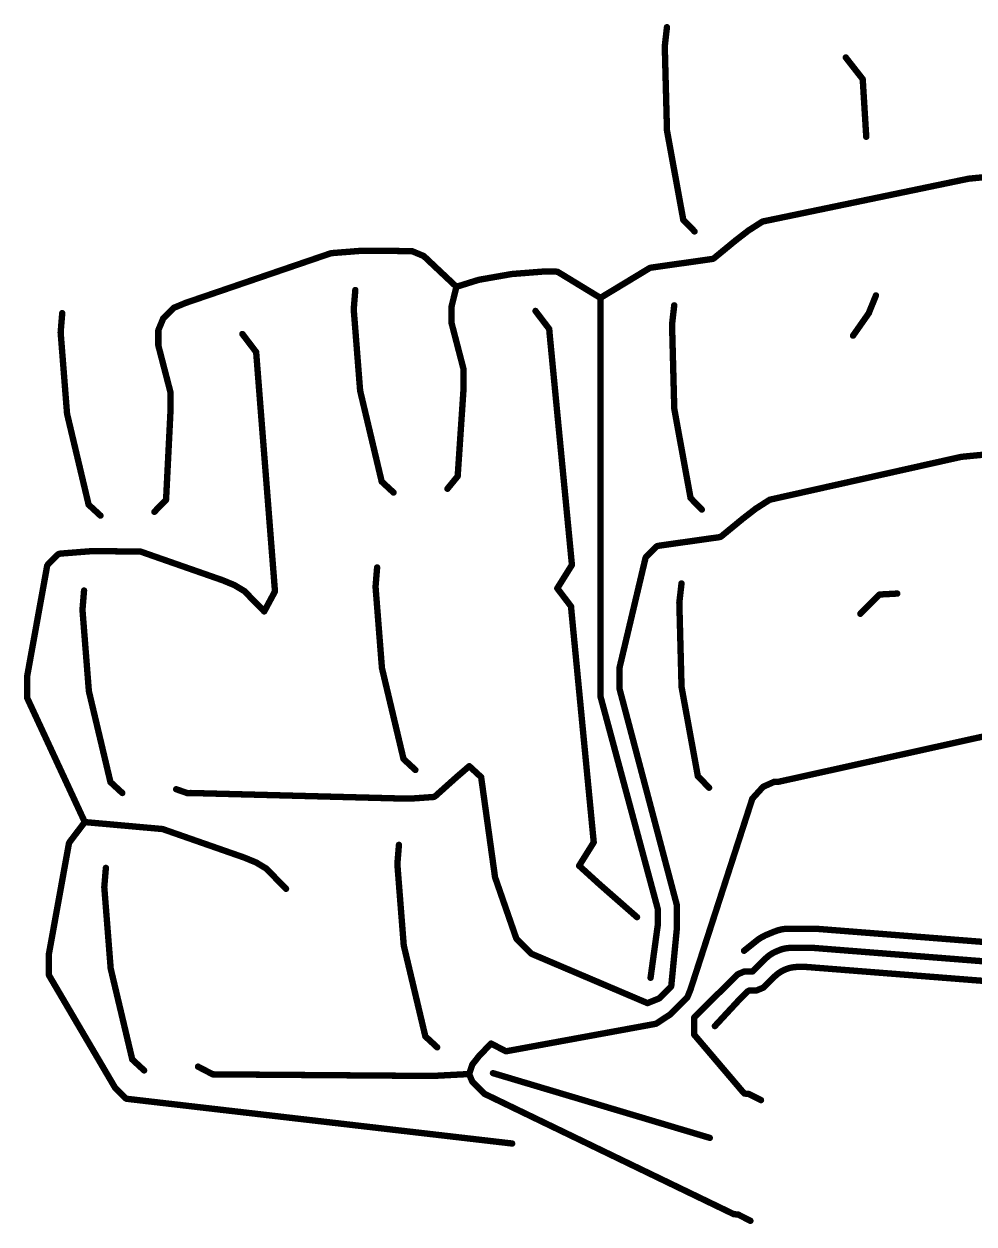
# Model space of a CAD drawing. Extents: x -169 to 103, y -40 to 57.
# Drawn here: x -169.4 to -109.6, y -23.9 to 51.6 of the extents above; entities that cross this region are included whole.
import ezdxf

# ---------------------------------------------------------------- set-up
doc = ezdxf.new("R2010")
doc.units = 0
doc.layers.get('0').update_dxf_attribs({"linetype": 'CONTINUOUS', "lineweight": 0})
doc.layers.add('B_Cu_____________', color=7, linetype='CONTINUOUS', lineweight=0)

# ---------------------------------------------------------------- blocks, each defined once
blk = doc.blocks.new('UNIT_DISC')
at = {"const_width": 0.5}
blk.add_lwpolyline([(0.25, 0, 1), (-0.25, 0, 1)], format="xyb", close=True, dxfattribs=at)

msp = doc.modelspace()

# ---------------------------------------------------------------- linework, layer by layer
at = {"layer": 'B_Cu_____________', "const_width": 0.4}
for points in [[(-129.1019, 50.1692), (-128.965, 51.3741)], [(-129.0967, 49.9693), (-129.1019, 50.1692)], [(-128.962, 44.8675), (-129.0967, 49.9693)], [(-117.7112, 49.4681), (-116.6446, 48.1049)], [(-116.6446, 48.1049), (-116.4225, 44.4809)], [(-127.9389, 39.2685), (-128.962, 44.8675)], [(-106.0231, 42.2263), (-109.9369, 41.85)], [(-110.0418, 41.8321), (-122.9376, 39.1528)], [(-109.9369, 41.85), (-110.0418, 41.8321)], [(-127.9389, 39.2591), (-127.9389, 39.2685)], [(-127.2281, 38.53), (-127.9389, 39.2591)], [(-122.947, 39.1528), (-123.8287, 38.5894)], [(-122.9376, 39.1528), (-122.947, 39.1528)], [(-123.8287, 38.5894), (-124.6721, 37.9379)], [(-124.6801, 37.93), (-125.9746, 36.8666)], [(-124.6721, 37.9379), (-124.6801, 37.93)], [(-150.1781, 37.134), (-159.252, 34.0336)], [(-150.0756, 37.1628), (-150.1781, 37.134)], [(-148.125, 37.3163), (-150.0756, 37.1628)], [(-147.2962, 37.3163), (-148.125, 37.3163)], [(-145.0047, 37.2861), (-147.2962, 37.3163)], [(-144.4987, 37.0765), (-145.0047, 37.2861)], [(-144.2696, 36.9816), (-144.4987, 37.0765)], [(-142.2137, 35.0463), (-144.2696, 36.9816)], [(-126.1507, 36.79), (-129.9359, 36.2554)], [(-126.1028, 36.8004), (-126.1507, 36.79)], [(-126.055, 36.8108), (-126.1028, 36.8004)], [(-125.9746, 36.8666), (-126.055, 36.8108)], [(-130.0398, 36.232), (-133.1527, 34.3487)], [(-129.9359, 36.2554), (-130.0398, 36.232)], [(-142.2137, 35.0463), (-140.8091, 35.4851)], [(-140.8091, 35.4851), (-138.7375, 35.8483)], [(-138.7375, 35.8483), (-136.7869, 36.0018)], [(-136.7869, 36.0018), (-135.9581, 36.0018)], [(-135.9581, 36.0018), (-135.9052, 35.9956)], [(-135.9052, 35.9956), (-135.8524, 35.9894)], [(-135.8524, 35.9894), (-135.7597, 35.9373)], [(-135.7597, 35.9373), (-133.1527, 34.3487)], [(-148.6761, 33.6298), (-148.576, 34.8424)], [(-142.5288, 33.7655), (-142.2137, 35.0463)], [(-159.2847, 34.0201), (-159.9634, 33.739)], [(-159.252, 34.0336), (-159.2847, 34.0201)], [(-142.5288, 32.9955), (-142.5288, 33.7655)], [(-133.1527, 34.3487), (-133.1445, 9.2959)], [(-128.6438, 32.6751), (-128.5069, 33.88)], [(-116.2593, 33.4039), (-115.8111, 34.5028)], [(-167.119, 32.1783), (-167.0189, 33.3909)], [(-160.6672, 33.0491), (-160.9717, 32.314)], [(-160.5497, 33.1666), (-160.6672, 33.0491)], [(-159.9871, 33.7291), (-160.5497, 33.1666)], [(-159.9634, 33.739), (-159.9871, 33.7291)], [(-148.6604, 33.4304), (-148.6761, 33.6298)], [(-148.273, 28.514), (-148.6604, 33.4304)], [(-137.2379, 33.5279), (-136.373, 32.3913)], [(-117.2531, 31.974), (-116.2593, 33.3911)], [(-116.2593, 33.3911), (-116.2593, 33.4039)], [(-160.9717, 32.314), (-160.9717, 31.544)], [(-142.5288, 32.8295), (-142.5288, 32.9955)], [(-142.5287, 32.8039), (-142.5288, 32.8295)], [(-141.7721, 29.8935), (-142.5287, 32.8039)], [(-136.373, 32.3913), (-136.3573, 32.1919)], [(-128.6386, 32.4752), (-128.6438, 32.6751)], [(-128.5039, 27.3734), (-128.6386, 32.4752)], [(-167.1033, 31.9789), (-167.119, 32.1783)], [(-166.7159, 27.0625), (-167.1033, 31.9789)], [(-160.9717, 31.544), (-160.9717, 31.378)], [(-155.6808, 32.0764), (-154.8159, 30.9398)], [(-136.3573, 32.1919), (-136.3521, 32.1254)], [(-136.3521, 32.1254), (-134.9465, 17.5772)], [(-160.9717, 31.378), (-160.9716, 31.3524)], [(-160.9716, 31.3524), (-160.215, 28.442)], [(-154.8159, 30.9398), (-154.8002, 30.7404)], [(-154.8002, 30.7404), (-154.795, 30.6739)], [(-154.795, 30.6739), (-153.647, 16.0877)], [(-141.7721, 28.6801), (-141.7721, 29.8935)], [(-146.9173, 22.8044), (-148.273, 28.514)], [(-142.1329, 23.1462), (-141.7721, 28.5141)], [(-141.7721, 28.5141), (-141.7721, 28.6801)], [(-160.215, 28.442), (-160.215, 27.2286)], [(-165.3602, 21.3529), (-166.7159, 27.0625)], [(-160.215, 27.0626), (-160.4848, 21.6503)], [(-160.215, 27.2286), (-160.215, 27.0626)], [(-127.4808, 21.7744), (-128.5039, 27.3734)], [(-106.4812, 24.7323), (-110.395, 24.356)], [(-110.4999, 24.3381), (-122.4795, 21.6587)], [(-110.395, 24.356), (-110.4999, 24.3381)], [(-146.9173, 22.7977), (-146.9173, 22.8044)], [(-146.1693, 22.1068), (-146.9173, 22.7977)], [(-142.7775, 22.344), (-142.1329, 23.1323)], [(-142.1329, 23.1323), (-142.1329, 23.1462)], [(-127.4808, 21.765), (-127.4808, 21.7744)], [(-126.77, 21.0359), (-127.4808, 21.765)], [(-165.3602, 21.3462), (-165.3602, 21.3529)], [(-164.6122, 20.6553), (-165.3602, 21.3462)], [(-160.4848, 21.6503), (-161.2204, 20.8925)], [(-123.3706, 21.0953), (-124.214, 20.4438)], [(-122.4889, 21.6587), (-123.3706, 21.0953)], [(-122.4795, 21.6587), (-122.4889, 21.6587)], [(-124.222, 20.4359), (-125.5165, 19.3725)], [(-124.214, 20.4438), (-124.222, 20.4359)], [(-129.6685, 18.6765), (-130.2546, 18.0904)], [(-129.5817, 18.738), (-129.6685, 18.6765)], [(-129.4778, 18.7614), (-129.5817, 18.738)], [(-125.6926, 19.2959), (-129.4778, 18.7614)], [(-125.6447, 19.3063), (-125.6926, 19.2959)], [(-125.5969, 19.3167), (-125.6447, 19.3063)], [(-125.5165, 19.3725), (-125.5969, 19.3167)], [(-167.3314, 18.1705), (-167.9175, 17.5844)], [(-167.248, 18.2365), (-167.3314, 18.1705)], [(-167.1455, 18.2653), (-167.248, 18.2365)], [(-165.7072, 18.3785), (-167.1455, 18.2653)], [(-165.1949, 18.4188), (-165.7072, 18.3785)], [(-164.3661, 18.4188), (-165.1949, 18.4188)], [(-162.0746, 18.3886), (-164.3661, 18.4188)], [(-156.9174, 16.5877), (-162.0746, 18.3886)], [(-130.3114, 18.0005), (-131.944, 11.1088)], [(-130.2546, 18.0904), (-130.3114, 18.0005)], [(-167.9696, 17.4917), (-169.226, 10.5584)], [(-167.9175, 17.5844), (-167.9696, 17.4917)], [(-147.303, 16.1838), (-147.2029, 17.3964)], [(-134.9465, 17.5491), (-135.8648, 16.0819)], [(-134.9465, 17.5772), (-134.9465, 17.5491)], [(-156.2897, 16.3277), (-156.9174, 16.5877)], [(-165.746, 14.7323), (-165.6459, 15.9449)], [(-156.1823, 16.2832), (-156.2897, 16.3277)], [(-155.5557, 15.9067), (-156.1823, 16.2832)], [(-155.5372, 15.8885), (-155.5557, 15.9067)], [(-154.3078, 14.6304), (-155.5372, 15.8885)], [(-153.6313, 15.8883), (-154.3078, 14.6304)], [(-153.647, 16.0877), (-153.6313, 15.8883)], [(-147.2873, 15.9844), (-147.303, 16.1838)], [(-146.8999, 11.068), (-147.2873, 15.9844)], [(-135.8648, 16.0819), (-134.9999, 14.9453)], [(-128.1857, 15.1811), (-128.0488, 16.386)], [(-116.795, 14.48), (-115.5857, 15.6926)], [(-115.5857, 15.6926), (-114.4683, 15.7528)], [(-134.9999, 14.9453), (-134.9842, 14.7459)], [(-128.1805, 14.9812), (-128.1857, 15.1811)], [(-128.0458, 9.8794), (-128.1805, 14.9812)], [(-165.7303, 14.5329), (-165.746, 14.7323)], [(-165.3429, 9.6165), (-165.7303, 14.5329)], [(-134.9842, 14.7459), (-134.979, 14.6794)], [(-134.979, 14.6794), (-133.5735, 0.1311)], [(-169.226, 10.5584), (-169.226, 9.3828)], [(-145.5442, 5.3583), (-146.8999, 11.068)], [(-131.944, 11.1088), (-131.944, 9.9332)], [(-163.9872, 3.9069), (-165.3429, 9.6165)], [(-131.944, 9.9332), (-131.944, 9.7672)], [(-131.944, 9.7672), (-131.9439, 9.7415)], [(-131.9439, 9.7415), (-128.3463, -3.826)], [(-127.0227, 4.2804), (-128.0458, 9.8794)], [(-169.226, 9.3828), (-169.226, 9.2168)], [(-169.226, 9.2168), (-169.2259, 9.1911)], [(-169.2259, 9.1911), (-165.5992, 1.381)], [(-133.1445, 9.2959), (-133.1444, 9.2702)], [(-133.1444, 9.2702), (-129.5468, -4.0648)], [(-121.9376, 3.9169), (-106.8427, 7.2541)], [(-145.5442, 5.3516), (-145.5442, 5.3583)], [(-144.7962, 4.6607), (-145.5442, 5.3516)], [(-141.4044, 4.8979), (-142.2125, 4.2031)], [(-141.4044, 4.8979), (-140.6564, 4.207)], [(-163.9872, 3.9002), (-163.9872, 3.9069)], [(-163.2392, 3.2093), (-163.9872, 3.9002)], [(-142.2224, 4.1933), (-143.5092, 3.0422)], [(-142.2125, 4.2031), (-142.2224, 4.1933)], [(-140.6564, 4.207), (-140.6564, 4.2003)], [(-140.6564, 4.2003), (-139.7826, -2.0882)], [(-127.0227, 4.271), (-127.0227, 4.2804)], [(-126.3119, 3.5419), (-127.0227, 4.271)], [(-122.9125, 3.6013), (-123.5974, 2.8478)], [(-122.9125, 3.6013), (-122.2168, 3.912)], [(-122.2168, 3.912), (-122.0168, 3.9155)], [(-122.0168, 3.9155), (-121.9376, 3.9169)], [(-159.1272, 3.1962), (-159.8474, 3.4465)], [(-158.9277, 3.2101), (-159.1272, 3.1962)], [(-145.8066, 2.8657), (-158.9277, 3.2101)], [(-144.9778, 2.8657), (-145.8066, 2.8657)], [(-144.7782, 2.8796), (-144.9778, 2.8657)], [(-143.8806, 2.9424), (-144.7782, 2.8796)], [(-143.681, 2.9564), (-143.8806, 2.9424)], [(-143.5866, 2.9822), (-143.681, 2.9564)], [(-143.5092, 3.0422), (-143.5866, 2.9822)], [(-123.5974, 2.8366), (-127.4946, -9.1844)], [(-123.5974, 2.8478), (-123.5974, 2.8366)], [(-165.5992, 1.381), (-166.5445, 0.1383)], [(-165.5992, 1.381), (-160.7016, 0.9425)], [(-160.7016, 0.9425), (-155.5444, -0.8584)], [(-166.5966, 0.0456), (-167.853, -6.8877)], [(-166.5445, 0.1383), (-166.5966, 0.0456)], [(-145.9301, -1.2622), (-145.8299, -0.0497)], [(-133.5735, 0.103), (-134.4918, -1.3642)], [(-133.5735, 0.1311), (-133.5735, 0.103)], [(-155.5444, -0.8584), (-155.5207, -0.8682)], [(-155.5207, -0.8682), (-154.8093, -1.1628)], [(-164.3731, -2.7137), (-164.2729, -1.5012)], [(-154.8093, -1.1628), (-154.1827, -1.5394)], [(-154.1827, -1.5394), (-154.1642, -1.5576)], [(-154.1642, -1.5576), (-152.9348, -2.8157)], [(-145.9144, -1.4616), (-145.9301, -1.2622)], [(-145.5269, -6.378), (-145.9144, -1.4616)], [(-134.4918, -1.3642), (-133.1946, -2.5429)], [(-139.7826, -2.0882), (-138.4439, -5.9404)], [(-164.3574, -2.9131), (-164.3731, -2.7137)], [(-163.9699, -7.8295), (-164.3574, -2.9131)], [(-133.1946, -2.5429), (-130.8473, -4.5991)], [(-128.3463, -3.826), (-128.3463, -5.3722)], [(-129.5468, -4.0648), (-129.5468, -5.1334)], [(-129.5468, -5.1334), (-129.9956, -8.4113)], [(-128.3463, -5.3722), (-128.6951, -8.9456)], [(-122.2631, -5.5294), (-121.9821, -5.425)], [(-121.9821, -5.425), (-121.913, -5.4077)], [(-121.913, -5.4077), (-121.766, -5.3711)], [(-121.766, -5.3711), (-121.617, -5.3461)], [(-121.617, -5.3461), (-121.47, -5.3324)], [(-121.47, -5.3324), (-121.321, -5.3273)], [(-121.321, -5.3273), (-119.667, -5.3273)], [(-119.667, -5.3273), (-119.519, -5.3334)], [(-119.519, -5.3334), (-105.584, -6.4301)], [(-138.4439, -5.9404), (-137.5946, -6.7898)], [(-124.1125, -6.7128), (-123.2272, -6.0045)], [(-123.2272, -6.0045), (-123.1022, -5.9213)], [(-123.1022, -5.9213), (-123.041, -5.8847)], [(-123.041, -5.8847), (-122.777, -5.7426)], [(-122.777, -5.7426), (-122.2631, -5.5294)], [(-167.853, -6.8877), (-167.853, -8.0633)], [(-144.1712, -12.0877), (-145.5269, -6.378)], [(-137.5946, -6.7898), (-137.4771, -6.9073)], [(-137.4771, -6.9073), (-130.1922, -10.004)], [(-122.4026, -6.92), (-122.5276, -7.0032)], [(-122.3806, -6.9069), (-122.4026, -6.92)], [(-122.2736, -6.8433), (-122.3806, -6.9069)], [(-122.2506, -6.8321), (-122.2736, -6.8433)], [(-122.1386, -6.7779), (-122.2506, -6.8321)], [(-122.115, -6.768), (-122.1386, -6.7779)], [(-122.0026, -6.7214), (-122.115, -6.768)], [(-121.8449, -6.6561), (-122.0026, -6.7214)], [(-121.8205, -6.648), (-121.8449, -6.6561)], [(-121.6999, -6.6082), (-121.8205, -6.648)], [(-121.6751, -6.602), (-121.6999, -6.6082)], [(-121.5529, -6.5716), (-121.6751, -6.602)], [(-121.4039, -6.5466), (-121.5529, -6.5716)], [(-121.3783, -6.5441), (-121.4039, -6.5466)], [(-121.2569, -6.5329), (-121.3783, -6.5441)], [(-121.2313, -6.532), (-121.2569, -6.5329)], [(-121.1079, -6.5278), (-121.2313, -6.532)], [(-119.8801, -6.5278), (-121.1079, -6.5278)], [(-119.7321, -6.5339), (-119.8801, -6.5278)], [(-105.7971, -7.6306), (-119.7321, -6.5339)], [(-122.7576, -7.1994), (-123.5678, -8.009)], [(-122.7386, -7.1821), (-122.7576, -7.1994)], [(-122.6456, -7.0983), (-122.7386, -7.1821)], [(-122.5276, -7.0032), (-122.6456, -7.0983)], [(-120.9717, -7.7446), (-120.9973, -7.7471)], [(-120.8503, -7.7334), (-120.9717, -7.7446)], [(-120.8247, -7.7325), (-120.8503, -7.7334)], [(-120.7013, -7.7283), (-120.8247, -7.7325)], [(-120.2867, -7.7283), (-120.7013, -7.7283)], [(-120.1387, -7.7344), (-120.2867, -7.7283)], [(-106.2037, -8.8311), (-120.1387, -7.7344)], [(-167.853, -8.0633), (-167.853, -8.2293)], [(-167.853, -8.2293), (-167.8529, -8.2549)], [(-167.8529, -8.2549), (-163.7048, -15.3073)], [(-162.6142, -13.5392), (-163.9699, -7.8295)], [(-124.5207, -8.2048), (-126.4948, -10.1536)], [(-124.4982, -8.1924), (-124.5207, -8.2048)], [(-124.4348, -8.1577), (-124.4982, -8.1924)], [(-124.0934, -8.0163), (-124.4348, -8.1577)], [(-124.0679, -8.0135), (-124.0934, -8.0163)], [(-123.5782, -8.0133), (-124.0679, -8.0135)], [(-123.5678, -8.009), (-123.5782, -8.0133)], [(-122.1933, -8.3346), (-122.8877, -9.0267)], [(-122.1743, -8.3173), (-122.1933, -8.3346)], [(-122.0813, -8.2335), (-122.1743, -8.3173)], [(-121.9633, -8.1384), (-122.0813, -8.2335)], [(-121.8383, -8.0552), (-121.9633, -8.1384)], [(-121.8163, -8.0421), (-121.8383, -8.0552)], [(-121.7093, -7.9785), (-121.8163, -8.0421)], [(-121.6863, -7.9673), (-121.7093, -7.9785)], [(-121.5743, -7.9131), (-121.6863, -7.9673)], [(-121.5507, -7.9032), (-121.5743, -7.9131)], [(-121.4383, -7.8566), (-121.5507, -7.9032)], [(-121.4139, -7.8485), (-121.4383, -7.8566)], [(-121.2933, -7.8087), (-121.4139, -7.8485)], [(-121.2685, -7.8025), (-121.2933, -7.8087)], [(-121.1463, -7.7721), (-121.2685, -7.8025)], [(-120.9973, -7.7471), (-121.1463, -7.7721)], [(-128.6994, -8.956), (-129.4509, -9.7075)], [(-128.6951, -8.9456), (-128.6994, -8.956)], [(-127.4946, -9.1844), (-127.6817, -9.6361)], [(-123.8578, -9.2515), (-123.8803, -9.2639)], [(-123.7944, -9.2168), (-123.8578, -9.2515)], [(-123.7689, -9.214), (-123.7944, -9.2168)], [(-123.3394, -9.2138), (-123.7689, -9.214)], [(-122.8877, -9.0267), (-123.3394, -9.2138)], [(-129.4613, -9.7118), (-130.1922, -10.004)], [(-129.4509, -9.7075), (-129.4613, -9.7118)], [(-127.6817, -9.6361), (-128.7708, -10.7252)], [(-124.4664, -9.85), (-125.9501, -11.4498)], [(-123.8803, -9.2639), (-124.4664, -9.85)], [(-128.7708, -10.7252), (-129.6475, -11.3002)], [(-126.4948, -10.1536), (-127.2463, -10.9051)], [(-129.6579, -11.3045), (-139.0776, -13.0325)], [(-129.6475, -11.3002), (-129.6579, -11.3045)], [(-127.2463, -10.9051), (-127.2506, -10.9155)], [(-127.2506, -10.9155), (-127.2506, -11.9841)], [(-144.1712, -12.0944), (-144.1712, -12.0877)], [(-143.4232, -12.7853), (-144.1712, -12.0944)], [(-127.2506, -11.9841), (-127.2463, -11.9945)], [(-127.2463, -11.9945), (-124.1966, -15.5781)], [(-140.767, -13.3059), (-140.0314, -12.5481)], [(-139.1039, -13.0325), (-140.0314, -12.5481)], [(-162.6142, -13.5459), (-162.6142, -13.5392)], [(-161.8662, -14.2368), (-162.6142, -13.5459)], [(-141.2089, -13.8643), (-140.7717, -13.3106)], [(-140.7717, -13.3106), (-140.767, -13.3059)], [(-139.0776, -13.0325), (-139.1039, -13.0325)], [(-158.4744, -13.9996), (-157.5469, -14.484)], [(-157.5469, -14.484), (-157.5331, -14.484)], [(-157.5331, -14.484), (-144.4336, -14.5803)], [(-143.6048, -14.5803), (-141.4149, -14.4652)], [(-141.4149, -14.4652), (-141.2132, -13.8747)], [(-141.2089, -14.9537), (-141.4149, -14.4652)], [(-141.2132, -13.8747), (-141.2089, -13.8643)], [(-139.9127, -14.409), (-126.2688, -18.4794)], [(-144.4336, -14.5803), (-143.6048, -14.5803)], [(-140.4574, -15.7052), (-141.2089, -14.9537)], [(-163.7048, -15.3073), (-163.6448, -15.3847)], [(-163.6448, -15.3847), (-163.0587, -15.9708)], [(-163.0587, -15.9708), (-162.9737, -16.0194)], [(-162.9737, -16.0194), (-162.8766, -16.0318)], [(-162.8766, -16.0318), (-138.7057, -18.8351)], [(-124.7441, -23.2858), (-140.4574, -15.7052)], [(-124.1966, -15.5781), (-124.0799, -15.6948)], [(-124.0799, -15.6948), (-124.0152, -15.7005)], [(-124.0152, -15.7005), (-123.816, -15.7179)], [(-123.816, -15.7179), (-123.0459, -16.1057)], [(-124.6789, -23.2858), (-124.7441, -23.2858)], [(-124.4797, -23.3032), (-124.6789, -23.2858)], [(-123.7101, -23.6967), (-124.4797, -23.3032)]]:
    msp.add_lwpolyline(points, dxfattribs=at)

# ---------------------------------------------------------------- block references
at = {"layer": 'B_Cu_____________', "xscale": 0.4, "yscale": 0.4}
for p in [(-128.965, 51.3741), (-129.1019, 50.1692), (-129.1019, 50.1692), (-129.0967, 49.9693), (-129.0967, 49.9693), (-117.7112, 49.4681), (-116.6446, 48.1049), (-116.6446, 48.1049), (-128.962, 44.8675), (-128.962, 44.8675), (-116.4225, 44.4809), (-110.0418, 41.8321), (-110.0418, 41.8321), (-109.9369, 41.85), (-109.9369, 41.85), (-127.9389, 39.2685), (-127.9389, 39.2685), (-127.9389, 39.2591), (-127.9389, 39.2591), (-122.947, 39.1528), (-122.947, 39.1528), (-122.9376, 39.1528), (-122.9376, 39.1528), (-127.2281, 38.53), (-123.8287, 38.5894), (-123.8287, 38.5894), (-124.6801, 37.93), (-124.6801, 37.93), (-124.6721, 37.9379), (-124.6721, 37.9379), (-150.1781, 37.134), (-150.1781, 37.134), (-150.0756, 37.1628), (-150.0756, 37.1628), (-148.125, 37.3163), (-148.125, 37.3163), (-147.2962, 37.3163), (-147.2962, 37.3163), (-145.0047, 37.2861), (-145.0047, 37.2861), (-144.4987, 37.0765), (-144.4987, 37.0765), (-144.2696, 36.9816), (-144.2696, 36.9816), (-126.1507, 36.79), (-126.1507, 36.79), (-126.1028, 36.8004), (-126.1028, 36.8004), (-126.055, 36.8108), (-126.055, 36.8108), (-125.9746, 36.8666), (-125.9746, 36.8666), (-130.0398, 36.232), (-130.0398, 36.232), (-129.9359, 36.2554), (-129.9359, 36.2554), (-140.8091, 35.4851), (-140.8091, 35.4851), (-138.7375, 35.8483), (-138.7375, 35.8483), (-136.7869, 36.0018), (-136.7869, 36.0018), (-135.9581, 36.0018), (-135.9581, 36.0018), (-135.9052, 35.9956), (-135.9052, 35.9956), (-135.8524, 35.9894), (-135.8524, 35.9894), (-135.7597, 35.9373), (-135.7597, 35.9373), (-148.576, 34.8424), (-142.2137, 35.0463), (-142.2137, 35.0463), (-142.2137, 35.0463), (-159.2847, 34.0201), (-159.2847, 34.0201), (-159.252, 34.0336), (-159.252, 34.0336), (-142.5288, 33.7655), (-142.5288, 33.7655), (-133.1527, 34.3487), (-133.1527, 34.3487), (-133.1527, 34.3487), (-128.5069, 33.88), (-115.8111, 34.5028), (-167.0189, 33.3909), (-160.6672, 33.0491), (-160.6672, 33.0491), (-160.5497, 33.1666), (-160.5497, 33.1666), (-159.9871, 33.7291), (-159.9871, 33.7291), (-159.9634, 33.739), (-159.9634, 33.739), (-148.6761, 33.6298), (-148.6761, 33.6298), (-148.6604, 33.4304), (-148.6604, 33.4304), (-137.2379, 33.5279), (-116.2593, 33.4039), (-116.2593, 33.4039), (-116.2593, 33.3911), (-116.2593, 33.3911), (-160.9717, 32.314), (-160.9717, 32.314), (-142.5288, 32.9955), (-142.5288, 32.9955), (-142.5288, 32.8295), (-142.5288, 32.8295), (-142.5287, 32.8039), (-142.5287, 32.8039), (-136.373, 32.3913), (-136.373, 32.3913), (-128.6438, 32.6751), (-128.6438, 32.6751), (-128.6386, 32.4752), (-128.6386, 32.4752), (-167.119, 32.1783), (-167.119, 32.1783), (-167.1033, 31.9789), (-167.1033, 31.9789), (-160.9717, 31.544), (-160.9717, 31.544), (-155.6808, 32.0764), (-136.3573, 32.1919), (-136.3573, 32.1919), (-136.3521, 32.1254), (-136.3521, 32.1254), (-117.2531, 31.974), (-160.9717, 31.378), (-160.9717, 31.378), (-160.9716, 31.3524), (-160.9716, 31.3524), (-154.8159, 30.9398), (-154.8159, 30.9398), (-154.8002, 30.7404), (-154.8002, 30.7404), (-154.795, 30.6739), (-154.795, 30.6739), (-141.7721, 29.8935), (-141.7721, 29.8935), (-148.273, 28.514), (-148.273, 28.514), (-141.7721, 28.6801), (-141.7721, 28.6801), (-141.7721, 28.5141), (-141.7721, 28.5141), (-160.215, 28.442), (-160.215, 28.442), (-166.7159, 27.0625), (-166.7159, 27.0625), (-160.215, 27.2286), (-160.215, 27.2286), (-160.215, 27.0626), (-160.215, 27.0626), (-128.5039, 27.3734), (-128.5039, 27.3734), (-110.4999, 24.3381), (-110.4999, 24.3381), (-110.395, 24.356), (-110.395, 24.356), (-146.9173, 22.8044), (-146.9173, 22.8044), (-146.9173, 22.7977), (-146.9173, 22.7977), (-142.1329, 23.1462), (-142.1329, 23.1462), (-142.1329, 23.1323), (-142.1329, 23.1323), (-146.1693, 22.1068), (-142.7775, 22.344), (-127.4808, 21.7744), (-127.4808, 21.7744), (-127.4808, 21.765), (-127.4808, 21.765), (-165.3602, 21.3529), (-165.3602, 21.3529), (-165.3602, 21.3462), (-165.3602, 21.3462), (-160.4848, 21.6503), (-160.4848, 21.6503), (-126.77, 21.0359), (-123.3706, 21.0953), (-123.3706, 21.0953), (-122.4889, 21.6587), (-122.4889, 21.6587), (-122.4795, 21.6587), (-122.4795, 21.6587), (-164.6122, 20.6553), (-161.2204, 20.8925), (-124.222, 20.4359), (-124.222, 20.4359), (-124.214, 20.4438), (-124.214, 20.4438), (-129.6685, 18.6765), (-129.6685, 18.6765), (-129.5817, 18.738), (-129.5817, 18.738), (-129.4778, 18.7614), (-129.4778, 18.7614), (-125.6926, 19.2959), (-125.6926, 19.2959), (-125.6447, 19.3063), (-125.6447, 19.3063), (-125.5969, 19.3167), (-125.5969, 19.3167), (-125.5165, 19.3725), (-125.5165, 19.3725), (-167.3314, 18.1705), (-167.3314, 18.1705), (-167.248, 18.2365), (-167.248, 18.2365), (-167.1455, 18.2653), (-167.1455, 18.2653), (-165.7072, 18.3785), (-165.7072, 18.3785), (-165.1949, 18.4188), (-165.1949, 18.4188), (-164.3661, 18.4188), (-164.3661, 18.4188), (-162.0746, 18.3886), (-162.0746, 18.3886), (-130.3114, 18.0005), (-130.3114, 18.0005), (-130.2546, 18.0904), (-130.2546, 18.0904), (-167.9696, 17.4917), (-167.9696, 17.4917), (-167.9175, 17.5844), (-167.9175, 17.5844), (-147.2029, 17.3964), (-134.9465, 17.5772), (-134.9465, 17.5772), (-134.9465, 17.5491), (-134.9465, 17.5491), (-156.9174, 16.5877), (-156.9174, 16.5877), (-165.6459, 15.9449), (-156.2897, 16.3277), (-156.2897, 16.3277), (-156.1823, 16.2832), (-156.1823, 16.2832), (-155.5557, 15.9067), (-155.5557, 15.9067), (-155.5372, 15.8885), (-155.5372, 15.8885), (-153.647, 16.0877), (-153.647, 16.0877), (-153.6313, 15.8883), (-153.6313, 15.8883), (-147.303, 16.1838), (-147.303, 16.1838), (-147.2873, 15.9844), (-147.2873, 15.9844), (-135.8648, 16.0819), (-135.8648, 16.0819), (-128.0488, 16.386), (-115.5857, 15.6926), (-115.5857, 15.6926), (-114.4683, 15.7528), (-134.9999, 14.9453), (-134.9999, 14.9453), (-128.1857, 15.1811), (-128.1857, 15.1811), (-128.1805, 14.9812), (-128.1805, 14.9812), (-165.746, 14.7323), (-165.746, 14.7323), (-165.7303, 14.5329), (-165.7303, 14.5329), (-154.3078, 14.6304), (-154.3078, 14.6304), (-134.9842, 14.7459), (-134.9842, 14.7459), (-134.979, 14.6794), (-134.979, 14.6794), (-116.795, 14.48), (-169.226, 10.5584), (-169.226, 10.5584), (-146.8999, 11.068), (-146.8999, 11.068), (-131.944, 11.1088), (-131.944, 11.1088), (-165.3429, 9.6165), (-165.3429, 9.6165), (-131.944, 9.9332), (-131.944, 9.9332), (-131.944, 9.7672), (-131.944, 9.7672), (-131.9439, 9.7415), (-131.9439, 9.7415), (-128.0458, 9.8794), (-128.0458, 9.8794), (-169.226, 9.3828), (-169.226, 9.3828), (-169.226, 9.2168), (-169.226, 9.2168), (-169.2259, 9.1911), (-169.2259, 9.1911), (-133.1445, 9.2959), (-133.1445, 9.2959), (-133.1444, 9.2702), (-133.1444, 9.2702), (-145.5442, 5.3583), (-145.5442, 5.3583), (-145.5442, 5.3516), (-145.5442, 5.3516), (-144.7962, 4.6607), (-141.4044, 4.8979), (-141.4044, 4.8979), (-163.9872, 3.9069), (-163.9872, 3.9069), (-163.9872, 3.9002), (-163.9872, 3.9002), (-142.2224, 4.1933), (-142.2224, 4.1933), (-142.2125, 4.2031), (-142.2125, 4.2031), (-140.6564, 4.207), (-140.6564, 4.207), (-140.6564, 4.2003), (-140.6564, 4.2003), (-127.0227, 4.2804), (-127.0227, 4.2804), (-127.0227, 4.271), (-127.0227, 4.271), (-122.9125, 3.6013), (-122.9125, 3.6013), (-122.2168, 3.912), (-122.2168, 3.912), (-122.0168, 3.9155), (-122.0168, 3.9155), (-121.9376, 3.9169), (-121.9376, 3.9169), (-163.2392, 3.2093), (-159.8474, 3.4465), (-159.1272, 3.1962), (-159.1272, 3.1962), (-158.9277, 3.2101), (-158.9277, 3.2101), (-145.8066, 2.8657), (-145.8066, 2.8657), (-144.9778, 2.8657), (-144.9778, 2.8657), (-144.7782, 2.8796), (-144.7782, 2.8796), (-143.8806, 2.9424), (-143.8806, 2.9424), (-143.681, 2.9564), (-143.681, 2.9564), (-143.5866, 2.9822), (-143.5866, 2.9822), (-143.5092, 3.0422), (-143.5092, 3.0422), (-126.3119, 3.5419), (-123.5974, 2.8478), (-123.5974, 2.8478), (-123.5974, 2.8366), (-123.5974, 2.8366), (-165.5992, 1.381), (-165.5992, 1.381), (-165.5992, 1.381), (-160.7016, 0.9425), (-160.7016, 0.9425), (-166.5966, 0.0456), (-166.5966, 0.0456), (-166.5445, 0.1383), (-166.5445, 0.1383), (-145.8299, -0.0497), (-133.5735, 0.1311), (-133.5735, 0.1311), (-133.5735, 0.103), (-133.5735, 0.103), (-155.5444, -0.8584), (-155.5444, -0.8584), (-155.5207, -0.8682), (-155.5207, -0.8682), (-164.2729, -1.5012), (-154.8093, -1.1628), (-154.8093, -1.1628), (-154.1827, -1.5394), (-154.1827, -1.5394), (-154.1642, -1.5576), (-154.1642, -1.5576), (-145.9301, -1.2622), (-145.9301, -1.2622), (-145.9144, -1.4616), (-145.9144, -1.4616), (-134.4918, -1.3642), (-134.4918, -1.3642), (-139.7826, -2.0882), (-139.7826, -2.0882), (-164.3731, -2.7137), (-164.3731, -2.7137), (-164.3574, -2.9131), (-164.3574, -2.9131), (-152.9348, -2.8157), (-133.1946, -2.5429), (-133.1946, -2.5429), (-128.3463, -3.826), (-128.3463, -3.826), (-130.8473, -4.5991), (-129.5468, -4.0648), (-129.5468, -4.0648), (-129.5468, -5.1334), (-129.5468, -5.1334), (-128.3463, -5.3722), (-128.3463, -5.3722), (-121.9821, -5.425), (-121.9821, -5.425), (-121.913, -5.4077), (-121.913, -5.4077), (-121.766, -5.3711), (-121.766, -5.3711), (-121.617, -5.3461), (-121.617, -5.3461), (-121.47, -5.3324), (-121.47, -5.3324), (-121.321, -5.3273), (-121.321, -5.3273), (-119.667, -5.3273), (-119.667, -5.3273), (-119.519, -5.3334), (-119.519, -5.3334), (-138.4439, -5.9404), (-138.4439, -5.9404), (-123.2272, -6.0045), (-123.2272, -6.0045), (-123.1022, -5.9213), (-123.1022, -5.9213), (-123.041, -5.8847), (-123.041, -5.8847), (-122.777, -5.7426), (-122.777, -5.7426), (-122.2631, -5.5294), (-122.2631, -5.5294), (-167.853, -6.8877), (-167.853, -6.8877), (-145.5269, -6.378), (-145.5269, -6.378), (-137.5946, -6.7898), (-137.5946, -6.7898), (-137.4771, -6.9073), (-137.4771, -6.9073), (-124.1125, -6.7128), (-122.4026, -6.92), (-122.4026, -6.92), (-122.3806, -6.9069), (-122.3806, -6.9069), (-122.2736, -6.8433), (-122.2736, -6.8433), (-122.2506, -6.8321), (-122.2506, -6.8321), (-122.1386, -6.7779), (-122.1386, -6.7779), (-122.115, -6.768), (-122.115, -6.768), (-122.0026, -6.7214), (-122.0026, -6.7214), (-121.8449, -6.6561), (-121.8449, -6.6561), (-121.8205, -6.648), (-121.8205, -6.648), (-121.6999, -6.6082), (-121.6999, -6.6082), (-121.6751, -6.602), (-121.6751, -6.602), (-121.5529, -6.5716), (-121.5529, -6.5716), (-121.4039, -6.5466), (-121.4039, -6.5466), (-121.3783, -6.5441), (-121.3783, -6.5441), (-121.2569, -6.5329), (-121.2569, -6.5329), (-121.2313, -6.532), (-121.2313, -6.532), (-121.1079, -6.5278), (-121.1079, -6.5278), (-119.8801, -6.5278), (-119.8801, -6.5278), (-119.7321, -6.5339), (-119.7321, -6.5339), (-122.7576, -7.1994), (-122.7576, -7.1994), (-122.7386, -7.1821), (-122.7386, -7.1821), (-122.6456, -7.0983), (-122.6456, -7.0983), (-122.5276, -7.0032), (-122.5276, -7.0032), (-120.9717, -7.7446), (-120.9717, -7.7446), (-120.8503, -7.7334), (-120.8503, -7.7334), (-120.8247, -7.7325), (-120.8247, -7.7325), (-120.7013, -7.7283), (-120.7013, -7.7283), (-120.2867, -7.7283), (-120.2867, -7.7283), (-120.1387, -7.7344), (-120.1387, -7.7344), (-167.853, -8.0633), (-167.853, -8.0633), (-167.853, -8.2293), (-167.853, -8.2293), (-167.8529, -8.2549), (-167.8529, -8.2549), (-163.9699, -7.8295), (-163.9699, -7.8295), (-129.9956, -8.4113), (-124.5207, -8.2048), (-124.5207, -8.2048), (-124.4982, -8.1924), (-124.4982, -8.1924), (-124.4348, -8.1577), (-124.4348, -8.1577), (-124.0934, -8.0163), (-124.0934, -8.0163), (-124.0679, -8.0135), (-124.0679, -8.0135), (-123.5782, -8.0133), (-123.5782, -8.0133), (-123.5678, -8.009), (-123.5678, -8.009), (-122.1933, -8.3346), (-122.1933, -8.3346), (-122.1743, -8.3173), (-122.1743, -8.3173), (-122.0813, -8.2335), (-122.0813, -8.2335), (-121.9633, -8.1384), (-121.9633, -8.1384), (-121.8383, -8.0552), (-121.8383, -8.0552), (-121.8163, -8.0421), (-121.8163, -8.0421), (-121.7093, -7.9785), (-121.7093, -7.9785), (-121.6863, -7.9673), (-121.6863, -7.9673), (-121.5743, -7.9131), (-121.5743, -7.9131), (-121.5507, -7.9032), (-121.5507, -7.9032), (-121.4383, -7.8566), (-121.4383, -7.8566), (-121.4139, -7.8485), (-121.4139, -7.8485), (-121.2933, -7.8087), (-121.2933, -7.8087), (-121.2685, -7.8025), (-121.2685, -7.8025), (-121.1463, -7.7721), (-121.1463, -7.7721), (-120.9973, -7.7471), (-120.9973, -7.7471), (-128.6994, -8.956), (-128.6994, -8.956), (-128.6951, -8.9456), (-128.6951, -8.9456), (-127.4946, -9.1844), (-127.4946, -9.1844), (-123.8578, -9.2515), (-123.8578, -9.2515), (-123.7944, -9.2168), (-123.7944, -9.2168), (-123.7689, -9.214), (-123.7689, -9.214), (-123.3394, -9.2138), (-123.3394, -9.2138), (-122.8877, -9.0267), (-122.8877, -9.0267), (-130.1922, -10.004), (-130.1922, -10.004), (-129.4613, -9.7118), (-129.4613, -9.7118), (-129.4509, -9.7075), (-129.4509, -9.7075), (-127.6817, -9.6361), (-127.6817, -9.6361), (-124.4664, -9.85), (-124.4664, -9.85), (-123.8803, -9.2639), (-123.8803, -9.2639), (-128.7708, -10.7252), (-128.7708, -10.7252), (-126.4948, -10.1536), (-126.4948, -10.1536), (-129.6579, -11.3045), (-129.6579, -11.3045), (-129.6475, -11.3002), (-129.6475, -11.3002), (-127.2506, -10.9155), (-127.2506, -10.9155), (-127.2463, -10.9051), (-127.2463, -10.9051), (-125.9501, -11.4498), (-144.1712, -12.0877), (-144.1712, -12.0877), (-144.1712, -12.0944), (-144.1712, -12.0944), (-127.2506, -11.9841), (-127.2506, -11.9841), (-127.2463, -11.9945), (-127.2463, -11.9945), (-143.4232, -12.7853), (-140.0314, -12.5481), (-140.0314, -12.5481), (-162.6142, -13.5392), (-162.6142, -13.5392), (-162.6142, -13.5459), (-162.6142, -13.5459), (-140.7717, -13.3106), (-140.7717, -13.3106), (-140.767, -13.3059), (-140.767, -13.3059), (-139.1039, -13.0325), (-139.1039, -13.0325), (-139.0776, -13.0325), (-139.0776, -13.0325), (-161.8662, -14.2368), (-158.4744, -13.9996), (-157.5469, -14.484), (-157.5469, -14.484), (-157.5331, -14.484), (-157.5331, -14.484), (-141.4149, -14.4652), (-141.4149, -14.4652), (-141.4149, -14.4652), (-141.2132, -13.8747), (-141.2132, -13.8747), (-141.2089, -13.8643), (-141.2089, -13.8643), (-139.9127, -14.409), (-144.4336, -14.5803), (-144.4336, -14.5803), (-143.6048, -14.5803), (-143.6048, -14.5803), (-141.2089, -14.9537), (-141.2089, -14.9537), (-163.7048, -15.3073), (-163.7048, -15.3073), (-163.6448, -15.3847), (-163.6448, -15.3847), (-163.0587, -15.9708), (-163.0587, -15.9708), (-162.9737, -16.0194), (-162.9737, -16.0194), (-162.8766, -16.0318), (-162.8766, -16.0318), (-140.4574, -15.7052), (-140.4574, -15.7052), (-124.1966, -15.5781), (-124.1966, -15.5781), (-124.0799, -15.6948), (-124.0799, -15.6948), (-124.0152, -15.7005), (-124.0152, -15.7005), (-123.816, -15.7179), (-123.816, -15.7179), (-123.0459, -16.1057), (-138.7057, -18.8351), (-126.2688, -18.4794), (-124.7441, -23.2858), (-124.7441, -23.2858), (-124.6789, -23.2858), (-124.6789, -23.2858), (-124.4797, -23.3032), (-124.4797, -23.3032), (-123.7101, -23.6967)]:
    msp.add_blockref('UNIT_DISC', p, dxfattribs=at)

doc.saveas('drawing.dxf')
